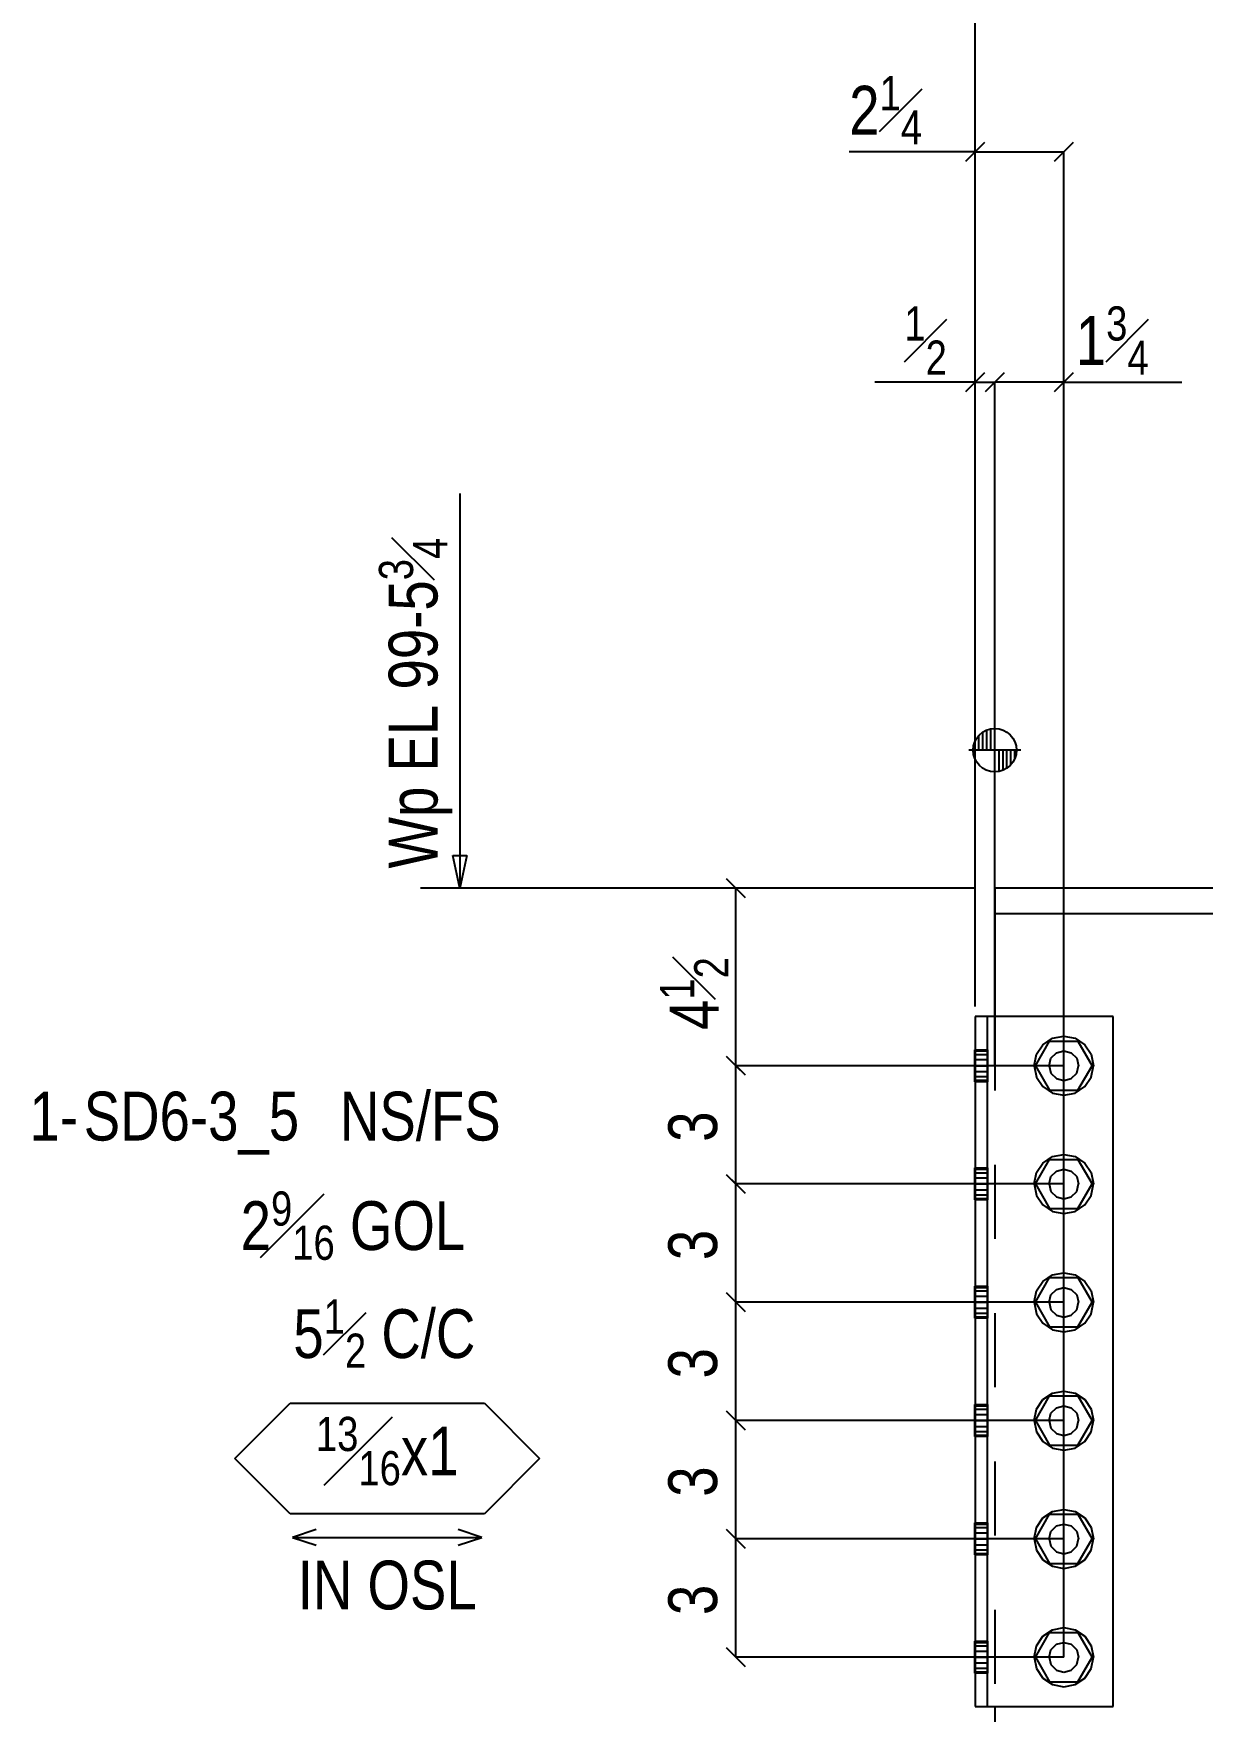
# Model space of a CAD drawing. Extents: x -19 to 172, y -89 to 62.
# Drawn here: x -18.81 to 10.83, y -23.88 to 18.67 of the extents above; entities that cross this region are included whole.
import ezdxf
from ezdxf.enums import TextEntityAlignment as Align

# ---------------------------------------------------------------- set-up
doc = ezdxf.new("R2010")
doc.units = 0
doc.header["$LTSCALE"] = 94.041302
doc.header["$MEASUREMENT"] = 0
doc.linetypes.add('SDS2_5', pattern=[0.04, 0.02, -0.02])
for name, color, linetype in [('OUTLINE', 7, 'CONTINUOUS'), ('SYSTEM_ANNOTATION', 7, 'CONTINUOUS'), ('USER_ADJUSTED', 7, 'CONTINUOUS')]:
    doc.layers.add(name, color=color, linetype=linetype)
doc.styles.add('ARIAL', font='arial.ttf', dxfattribs={"width": 0.8, "height": 0.2})

msp = doc.modelspace()

# ---------------------------------------------------------------- linework, layer by layer
at = {"layer": 'OUTLINE', "color": 2, "linetype": 'CONTINUOUS'}
for p, q in [((105.5, -3), (5.562, -3)), ((5.562, -3), (5.562, -3.64)), ((5.562, -3.64), (105.5, -3.64)), ((5.562, -3.64), (5.562, -3.71)), ((5.562, -3.71), (5.562, -3.91)), ((5.562, -3.91), (5.562, -4.209)), ((5.562, -4.209), (5.562, -4.562)), ((5.562, -4.562), (5.562, -6.25)), ((5.062, -6.25), (5.062, -23.75)), ((5.375, -6.25), (5.062, -6.25)), ((5.375, -23.75), (5.375, -6.25)), ((5.404, -6.25), (5.375, -6.25)), ((5.485, -6.25), (5.404, -6.25)), ((5.606, -6.25), (5.485, -6.25)), ((5.75, -6.25), (5.606, -6.25)), ((8.562, -6.25), (5.75, -6.25)), ((8.562, -23.75), (8.562, -6.25)), ((5.062, -23.75), (5.375, -23.75)), ((5.375, -23.75), (5.404, -23.75)), ((5.404, -23.75), (5.485, -23.75)), ((5.485, -23.75), (5.606, -23.75)), ((5.562, -23.75), (5.562, -28.137)), ((5.606, -23.75), (5.75, -23.75)), ((5.75, -23.75), (8.562, -23.75))]:
    msp.add_line(p, q, dxfattribs=at)
at = {"layer": 'OUTLINE', "color": 1, "linetype": 'SDS2_5'}
for p, q in [((5.562, -6.25), (5.562, -23.75)), ((6.781, -6.969), (7.023, -6.805)), ((6.781, -6.969), (7.023, -6.805)), ((7.023, -6.805), (7.312, -6.75)), ((7.023, -6.805), (7.312, -6.75)), ((7.312, -6.75), (7.602, -6.805)), ((7.312, -6.75), (7.602, -6.805)), ((7.602, -6.805), (7.844, -6.969)), ((7.602, -6.805), (7.844, -6.969)), ((5.058, -7.125), (5.058, -7.094)), ((5.058, -7.094), (5.062, -7.094)), ((5.058, -7.213), (5.058, -7.125)), ((5.058, -7.125), (5.062, -7.125)), ((5.058, -7.345), (5.058, -7.213)), ((5.058, -7.213), (5.062, -7.213)), ((5.062, -7.094), (5.375, -7.094)), ((5.062, -7.125), (5.375, -7.125)), ((5.062, -7.213), (5.375, -7.213)), ((5.375, -7.094), (5.38, -7.094)), ((5.375, -7.125), (5.38, -7.125)), ((5.375, -7.213), (5.38, -7.213)), ((5.38, -7.094), (5.38, -7.125)), ((5.38, -7.125), (5.38, -7.213)), ((5.38, -7.213), (5.38, -7.345)), ((6.562, -7.5), (6.617, -7.211)), ((6.562, -7.5), (6.617, -7.211)), ((6.594, -7.5), (6.953, -6.875)), ((6.594, -7.5), (6.953, -6.875)), ((6.594, -7.5), (6.953, -6.875)), ((6.617, -7.211), (6.781, -6.969)), ((6.617, -7.211), (6.781, -6.969)), ((6.953, -6.875), (7.672, -6.875)), ((6.953, -6.875), (7.672, -6.875)), ((6.953, -6.875), (7.672, -6.875)), ((6.984, -7.312), (7.125, -7.172)), ((6.984, -7.312), (7.125, -7.172)), ((6.984, -7.312), (7.125, -7.172)), ((6.984, -7.312), (7.125, -7.172)), ((7.125, -7.172), (7.312, -7.125)), ((7.125, -7.172), (7.312, -7.125)), ((7.125, -7.172), (7.312, -7.125)), ((7.125, -7.172), (7.312, -7.125)), ((7.312, -7.125), (7.5, -7.172)), ((7.312, -7.125), (7.5, -7.172)), ((7.312, -7.125), (7.5, -7.172)), ((7.312, -7.125), (7.5, -7.172)), ((7.5, -7.172), (7.641, -7.312)), ((7.5, -7.172), (7.641, -7.312)), ((7.5, -7.172), (7.641, -7.312)), ((7.5, -7.172), (7.641, -7.312)), ((7.672, -6.875), (8.031, -7.5)), ((7.672, -6.875), (8.031, -7.5)), ((7.672, -6.875), (8.031, -7.5)), ((7.844, -6.969), (8.008, -7.211)), ((7.844, -6.969), (8.008, -7.211)), ((8.008, -7.211), (8.062, -7.5)), ((8.008, -7.211), (8.062, -7.5)), ((5.058, -7.5), (5.058, -7.345)), ((5.058, -7.345), (5.062, -7.345)), ((5.058, -7.655), (5.058, -7.5)), ((5.058, -7.5), (5.062, -7.5)), ((5.058, -7.787), (5.058, -7.655)), ((5.062, -7.655), (5.058, -7.655)), ((5.062, -7.345), (5.375, -7.345)), ((5.062, -7.5), (5.375, -7.5)), ((5.375, -7.655), (5.062, -7.655)), ((5.375, -7.345), (5.38, -7.345)), ((5.375, -7.5), (5.38, -7.5)), ((5.38, -7.655), (5.375, -7.655)), ((5.38, -7.345), (5.38, -7.5)), ((5.38, -7.5), (5.38, -7.655)), ((5.38, -7.655), (5.38, -7.787)), ((6.562, -7.5), (6.617, -7.789)), ((6.562, -7.5), (6.617, -7.789)), ((6.594, -7.5), (6.953, -8.125)), ((6.594, -7.5), (6.953, -8.125)), ((6.594, -7.5), (6.953, -8.125)), ((6.938, -7.5), (6.984, -7.312)), ((6.938, -7.5), (6.984, -7.312)), ((6.938, -7.5), (6.984, -7.312)), ((6.938, -7.5), (6.984, -7.312)), ((6.938, -7.5), (6.984, -7.688)), ((6.938, -7.5), (6.984, -7.688)), ((6.938, -7.5), (6.984, -7.688)), ((6.938, -7.5), (6.984, -7.688)), ((7.641, -7.312), (7.688, -7.5)), ((7.641, -7.312), (7.688, -7.5)), ((7.641, -7.312), (7.688, -7.5)), ((7.641, -7.312), (7.688, -7.5)), ((7.641, -7.688), (7.688, -7.5)), ((7.641, -7.688), (7.688, -7.5)), ((7.641, -7.688), (7.688, -7.5)), ((7.641, -7.688), (7.688, -7.5)), ((7.672, -8.125), (8.031, -7.5)), ((7.672, -8.125), (8.031, -7.5)), ((7.672, -8.125), (8.031, -7.5)), ((8.008, -7.789), (8.062, -7.5)), ((8.008, -7.789), (8.062, -7.5)), ((5.058, -7.875), (5.058, -7.787)), ((5.062, -7.787), (5.058, -7.787)), ((5.058, -7.906), (5.058, -7.875)), ((5.062, -7.875), (5.058, -7.875)), ((5.062, -7.906), (5.058, -7.906)), ((5.375, -7.787), (5.062, -7.787)), ((5.375, -7.875), (5.062, -7.875)), ((5.375, -7.906), (5.062, -7.906)), ((5.38, -7.787), (5.375, -7.787)), ((5.38, -7.875), (5.375, -7.875)), ((5.38, -7.906), (5.375, -7.906)), ((5.38, -7.787), (5.38, -7.875)), ((5.38, -7.875), (5.38, -7.906)), ((6.617, -7.789), (6.781, -8.031)), ((6.617, -7.789), (6.781, -8.031)), ((6.781, -8.031), (7.023, -8.195)), ((6.781, -8.031), (7.023, -8.195)), ((6.984, -7.688), (7.125, -7.828)), ((6.984, -7.688), (7.125, -7.828)), ((6.984, -7.688), (7.125, -7.828)), ((6.984, -7.688), (7.125, -7.828)), ((7.125, -7.828), (7.312, -7.875)), ((7.125, -7.828), (7.312, -7.875)), ((7.125, -7.828), (7.312, -7.875)), ((7.125, -7.828), (7.312, -7.875)), ((7.312, -7.875), (7.5, -7.828)), ((7.312, -7.875), (7.5, -7.828)), ((7.312, -7.875), (7.5, -7.828)), ((7.312, -7.875), (7.5, -7.828)), ((7.5, -7.828), (7.641, -7.688)), ((7.5, -7.828), (7.641, -7.688)), ((7.5, -7.828), (7.641, -7.688)), ((7.5, -7.828), (7.641, -7.688)), ((7.602, -8.195), (7.844, -8.031)), ((7.602, -8.195), (7.844, -8.031)), ((7.844, -8.031), (8.008, -7.789)), ((7.844, -8.031), (8.008, -7.789)), ((6.953, -8.125), (7.672, -8.125)), ((6.953, -8.125), (7.672, -8.125)), ((6.953, -8.125), (7.672, -8.125)), ((7.023, -8.195), (7.312, -8.25)), ((7.023, -8.195), (7.312, -8.25)), ((7.312, -8.25), (7.602, -8.195)), ((7.312, -8.25), (7.602, -8.195)), ((7.023, -9.805), (7.312, -9.75)), ((7.023, -9.805), (7.312, -9.75)), ((7.312, -9.75), (7.602, -9.805)), ((7.312, -9.75), (7.602, -9.805)), ((5.058, -10.125), (5.058, -10.094)), ((5.058, -10.094), (5.062, -10.094)), ((5.058, -10.213), (5.058, -10.125)), ((5.058, -10.125), (5.062, -10.125)), ((5.062, -10.094), (5.375, -10.094)), ((5.062, -10.125), (5.375, -10.125)), ((5.375, -10.094), (5.38, -10.094)), ((5.375, -10.125), (5.38, -10.125)), ((5.38, -10.094), (5.38, -10.125)), ((5.38, -10.125), (5.38, -10.213)), ((6.562, -10.5), (6.617, -10.211)), ((6.562, -10.5), (6.617, -10.211)), ((6.594, -10.5), (6.953, -9.875)), ((6.594, -10.5), (6.953, -9.875)), ((6.594, -10.5), (6.953, -9.875)), ((6.617, -10.211), (6.781, -9.969)), ((6.617, -10.211), (6.781, -9.969)), ((6.781, -9.969), (7.023, -9.805)), ((6.781, -9.969), (7.023, -9.805)), ((6.953, -9.875), (7.672, -9.875)), ((6.953, -9.875), (7.672, -9.875)), ((6.953, -9.875), (7.672, -9.875)), ((6.984, -10.312), (7.125, -10.172)), ((6.984, -10.312), (7.125, -10.172)), ((6.984, -10.312), (7.125, -10.172)), ((6.984, -10.312), (7.125, -10.172)), ((7.125, -10.172), (7.312, -10.125)), ((7.125, -10.172), (7.312, -10.125)), ((7.125, -10.172), (7.312, -10.125)), ((7.125, -10.172), (7.312, -10.125)), ((7.312, -10.125), (7.5, -10.172)), ((7.312, -10.125), (7.5, -10.172)), ((7.312, -10.125), (7.5, -10.172)), ((7.312, -10.125), (7.5, -10.172)), ((7.5, -10.172), (7.641, -10.312)), ((7.5, -10.172), (7.641, -10.312)), ((7.5, -10.172), (7.641, -10.312)), ((7.5, -10.172), (7.641, -10.312)), ((7.602, -9.805), (7.844, -9.969)), ((7.602, -9.805), (7.844, -9.969)), ((7.672, -9.875), (8.031, -10.5)), ((7.672, -9.875), (8.031, -10.5)), ((7.672, -9.875), (8.031, -10.5)), ((7.844, -9.969), (8.008, -10.211)), ((7.844, -9.969), (8.008, -10.211)), ((8.008, -10.211), (8.062, -10.5)), ((8.008, -10.211), (8.062, -10.5)), ((5.058, -10.345), (5.058, -10.213)), ((5.058, -10.213), (5.062, -10.213)), ((5.058, -10.5), (5.058, -10.345)), ((5.058, -10.345), (5.062, -10.345)), ((5.058, -10.655), (5.058, -10.5)), ((5.058, -10.5), (5.062, -10.5)), ((5.062, -10.213), (5.375, -10.213)), ((5.062, -10.345), (5.375, -10.345)), ((5.062, -10.5), (5.375, -10.5)), ((5.375, -10.213), (5.38, -10.213)), ((5.375, -10.345), (5.38, -10.345)), ((5.375, -10.5), (5.38, -10.5)), ((5.38, -10.213), (5.38, -10.345)), ((5.38, -10.345), (5.38, -10.5)), ((5.38, -10.5), (5.38, -10.655)), ((6.562, -10.5), (6.617, -10.789)), ((6.562, -10.5), (6.617, -10.789)), ((6.594, -10.5), (6.953, -11.125)), ((6.594, -10.5), (6.953, -11.125)), ((6.594, -10.5), (6.953, -11.125)), ((6.938, -10.5), (6.984, -10.312)), ((6.938, -10.5), (6.984, -10.312)), ((6.938, -10.5), (6.984, -10.312)), ((6.938, -10.5), (6.984, -10.312)), ((6.938, -10.5), (6.984, -10.688)), ((6.938, -10.5), (6.984, -10.688)), ((6.938, -10.5), (6.984, -10.688)), ((6.938, -10.5), (6.984, -10.688)), ((7.641, -10.312), (7.688, -10.5)), ((7.641, -10.312), (7.688, -10.5)), ((7.641, -10.312), (7.688, -10.5)), ((7.641, -10.312), (7.688, -10.5)), ((7.641, -10.688), (7.688, -10.5)), ((7.641, -10.688), (7.688, -10.5)), ((7.641, -10.688), (7.688, -10.5)), ((7.641, -10.688), (7.688, -10.5)), ((7.672, -11.125), (8.031, -10.5)), ((7.672, -11.125), (8.031, -10.5)), ((7.672, -11.125), (8.031, -10.5)), ((8.008, -10.789), (8.062, -10.5)), ((8.008, -10.789), (8.062, -10.5)), ((5.058, -10.787), (5.058, -10.655)), ((5.062, -10.655), (5.058, -10.655)), ((5.058, -10.875), (5.058, -10.787)), ((5.062, -10.787), (5.058, -10.787)), ((5.058, -10.906), (5.058, -10.875)), ((5.062, -10.875), (5.058, -10.875)), ((5.062, -10.906), (5.058, -10.906)), ((5.375, -10.655), (5.062, -10.655)), ((5.375, -10.787), (5.062, -10.787)), ((5.375, -10.875), (5.062, -10.875)), ((5.375, -10.906), (5.062, -10.906)), ((5.38, -10.655), (5.375, -10.655)), ((5.38, -10.787), (5.375, -10.787)), ((5.38, -10.875), (5.375, -10.875)), ((5.38, -10.906), (5.375, -10.906)), ((5.38, -10.655), (5.38, -10.787)), ((5.38, -10.787), (5.38, -10.875)), ((5.38, -10.875), (5.38, -10.906)), ((6.617, -10.789), (6.781, -11.031)), ((6.617, -10.789), (6.781, -11.031)), ((6.781, -11.031), (7.023, -11.195)), ((6.781, -11.031), (7.023, -11.195)), ((6.984, -10.688), (7.125, -10.828)), ((6.984, -10.688), (7.125, -10.828)), ((6.984, -10.688), (7.125, -10.828)), ((6.984, -10.688), (7.125, -10.828)), ((7.125, -10.828), (7.312, -10.875)), ((7.125, -10.828), (7.312, -10.875)), ((7.125, -10.828), (7.312, -10.875)), ((7.125, -10.828), (7.312, -10.875)), ((7.312, -10.875), (7.5, -10.828)), ((7.312, -10.875), (7.5, -10.828)), ((7.312, -10.875), (7.5, -10.828)), ((7.312, -10.875), (7.5, -10.828)), ((7.5, -10.828), (7.641, -10.688)), ((7.5, -10.828), (7.641, -10.688)), ((7.5, -10.828), (7.641, -10.688)), ((7.5, -10.828), (7.641, -10.688)), ((7.602, -11.195), (7.844, -11.031)), ((7.602, -11.195), (7.844, -11.031)), ((7.844, -11.031), (8.008, -10.789)), ((7.844, -11.031), (8.008, -10.789)), ((6.953, -11.125), (7.672, -11.125)), ((6.953, -11.125), (7.672, -11.125)), ((6.953, -11.125), (7.672, -11.125)), ((7.023, -11.195), (7.312, -11.25)), ((7.023, -11.195), (7.312, -11.25)), ((7.312, -11.25), (7.602, -11.195)), ((7.312, -11.25), (7.602, -11.195)), ((7.023, -12.805), (7.312, -12.75)), ((7.023, -12.805), (7.312, -12.75)), ((7.312, -12.75), (7.602, -12.805)), ((7.312, -12.75), (7.602, -12.805)), ((5.058, -13.125), (5.058, -13.094)), ((5.058, -13.094), (5.062, -13.094)), ((5.058, -13.213), (5.058, -13.125)), ((5.058, -13.125), (5.062, -13.125)), ((5.062, -13.094), (5.375, -13.094)), ((5.062, -13.125), (5.375, -13.125)), ((5.375, -13.094), (5.38, -13.094)), ((5.375, -13.125), (5.38, -13.125)), ((5.38, -13.094), (5.38, -13.125)), ((5.38, -13.125), (5.38, -13.213)), ((6.594, -13.5), (6.953, -12.875)), ((6.594, -13.5), (6.953, -12.875)), ((6.594, -13.5), (6.953, -12.875)), ((6.617, -13.211), (6.781, -12.969)), ((6.617, -13.211), (6.781, -12.969)), ((6.781, -12.969), (7.023, -12.805)), ((6.781, -12.969), (7.023, -12.805)), ((6.953, -12.875), (7.672, -12.875)), ((6.953, -12.875), (7.672, -12.875)), ((6.953, -12.875), (7.672, -12.875)), ((6.984, -13.312), (7.125, -13.172)), ((6.984, -13.312), (7.125, -13.172)), ((6.984, -13.312), (7.125, -13.172)), ((6.984, -13.312), (7.125, -13.172)), ((7.125, -13.172), (7.312, -13.125)), ((7.125, -13.172), (7.312, -13.125)), ((7.125, -13.172), (7.312, -13.125)), ((7.125, -13.172), (7.312, -13.125)), ((7.312, -13.125), (7.5, -13.172)), ((7.312, -13.125), (7.5, -13.172)), ((7.312, -13.125), (7.5, -13.172)), ((7.312, -13.125), (7.5, -13.172)), ((7.5, -13.172), (7.641, -13.312)), ((7.5, -13.172), (7.641, -13.312)), ((7.5, -13.172), (7.641, -13.312)), ((7.5, -13.172), (7.641, -13.312)), ((7.602, -12.805), (7.844, -12.969)), ((7.602, -12.805), (7.844, -12.969)), ((7.672, -12.875), (8.031, -13.5)), ((7.672, -12.875), (8.031, -13.5)), ((7.672, -12.875), (8.031, -13.5)), ((7.844, -12.969), (8.008, -13.211)), ((7.844, -12.969), (8.008, -13.211)), ((5.058, -13.345), (5.058, -13.213)), ((5.058, -13.213), (5.062, -13.213)), ((5.058, -13.5), (5.058, -13.345)), ((5.058, -13.345), (5.062, -13.345)), ((5.058, -13.655), (5.058, -13.5)), ((5.058, -13.5), (5.062, -13.5)), ((5.062, -13.213), (5.375, -13.213)), ((5.062, -13.345), (5.375, -13.345)), ((5.062, -13.5), (5.375, -13.5)), ((5.375, -13.213), (5.38, -13.213)), ((5.375, -13.345), (5.38, -13.345)), ((5.375, -13.5), (5.38, -13.5)), ((5.38, -13.213), (5.38, -13.345)), ((5.38, -13.345), (5.38, -13.5)), ((5.38, -13.5), (5.38, -13.655)), ((6.562, -13.5), (6.617, -13.211)), ((6.562, -13.5), (6.617, -13.211)), ((6.562, -13.5), (6.617, -13.789)), ((6.562, -13.5), (6.617, -13.789)), ((6.594, -13.5), (6.953, -14.125)), ((6.594, -13.5), (6.953, -14.125)), ((6.594, -13.5), (6.953, -14.125)), ((6.938, -13.5), (6.984, -13.312)), ((6.938, -13.5), (6.984, -13.312)), ((6.938, -13.5), (6.984, -13.312)), ((6.938, -13.5), (6.984, -13.312)), ((6.938, -13.5), (6.984, -13.688)), ((6.938, -13.5), (6.984, -13.688)), ((6.938, -13.5), (6.984, -13.688)), ((6.938, -13.5), (6.984, -13.688)), ((7.641, -13.312), (7.688, -13.5)), ((7.641, -13.312), (7.688, -13.5)), ((7.641, -13.312), (7.688, -13.5)), ((7.641, -13.312), (7.688, -13.5)), ((7.641, -13.688), (7.688, -13.5)), ((7.641, -13.688), (7.688, -13.5)), ((7.641, -13.688), (7.688, -13.5)), ((7.641, -13.688), (7.688, -13.5)), ((7.672, -14.125), (8.031, -13.5)), ((7.672, -14.125), (8.031, -13.5)), ((7.672, -14.125), (8.031, -13.5)), ((8.008, -13.211), (8.062, -13.5)), ((8.008, -13.211), (8.062, -13.5)), ((8.008, -13.789), (8.062, -13.5)), ((8.008, -13.789), (8.062, -13.5)), ((5.058, -13.787), (5.058, -13.655)), ((5.062, -13.655), (5.058, -13.655)), ((5.058, -13.875), (5.058, -13.787)), ((5.062, -13.787), (5.058, -13.787)), ((5.058, -13.906), (5.058, -13.875)), ((5.062, -13.875), (5.058, -13.875)), ((5.062, -13.906), (5.058, -13.906)), ((5.375, -13.655), (5.062, -13.655)), ((5.375, -13.787), (5.062, -13.787)), ((5.375, -13.875), (5.062, -13.875)), ((5.375, -13.906), (5.062, -13.906)), ((5.38, -13.655), (5.375, -13.655)), ((5.38, -13.787), (5.375, -13.787)), ((5.38, -13.875), (5.375, -13.875)), ((5.38, -13.906), (5.375, -13.906)), ((5.38, -13.655), (5.38, -13.787)), ((5.38, -13.787), (5.38, -13.875)), ((5.38, -13.875), (5.38, -13.906)), ((6.617, -13.789), (6.781, -14.031)), ((6.617, -13.789), (6.781, -14.031)), ((6.781, -14.031), (7.023, -14.195)), ((6.781, -14.031), (7.023, -14.195)), ((6.984, -13.688), (7.125, -13.828)), ((6.984, -13.688), (7.125, -13.828)), ((6.984, -13.688), (7.125, -13.828)), ((6.984, -13.688), (7.125, -13.828)), ((7.125, -13.828), (7.312, -13.875)), ((7.125, -13.828), (7.312, -13.875)), ((7.125, -13.828), (7.312, -13.875)), ((7.125, -13.828), (7.312, -13.875)), ((7.312, -13.875), (7.5, -13.828)), ((7.312, -13.875), (7.5, -13.828)), ((7.312, -13.875), (7.5, -13.828)), ((7.312, -13.875), (7.5, -13.828)), ((7.5, -13.828), (7.641, -13.688)), ((7.5, -13.828), (7.641, -13.688)), ((7.5, -13.828), (7.641, -13.688)), ((7.5, -13.828), (7.641, -13.688)), ((7.602, -14.195), (7.844, -14.031)), ((7.602, -14.195), (7.844, -14.031)), ((7.844, -14.031), (8.008, -13.789)), ((7.844, -14.031), (8.008, -13.789)), ((6.953, -14.125), (7.672, -14.125)), ((6.953, -14.125), (7.672, -14.125)), ((6.953, -14.125), (7.672, -14.125)), ((7.023, -14.195), (7.312, -14.25)), ((7.023, -14.195), (7.312, -14.25)), ((7.312, -14.25), (7.602, -14.195)), ((7.312, -14.25), (7.602, -14.195)), ((5.058, -16.125), (5.058, -16.094)), ((5.058, -16.094), (5.062, -16.094)), ((5.058, -16.213), (5.058, -16.125)), ((5.058, -16.125), (5.062, -16.125)), ((5.062, -16.094), (5.375, -16.094)), ((5.062, -16.125), (5.375, -16.125)), ((5.375, -16.094), (5.38, -16.094)), ((5.375, -16.125), (5.38, -16.125)), ((5.38, -16.094), (5.38, -16.125)), ((5.38, -16.125), (5.38, -16.213)), ((6.594, -16.5), (6.953, -15.875)), ((6.594, -16.5), (6.953, -15.875)), ((6.594, -16.5), (6.953, -15.875)), ((6.617, -16.211), (6.781, -15.969)), ((6.617, -16.211), (6.781, -15.969)), ((6.781, -15.969), (7.023, -15.805)), ((6.781, -15.969), (7.023, -15.805)), ((6.953, -15.875), (7.672, -15.875)), ((6.953, -15.875), (7.672, -15.875)), ((6.953, -15.875), (7.672, -15.875)), ((7.023, -15.805), (7.312, -15.75)), ((7.023, -15.805), (7.312, -15.75)), ((7.125, -16.172), (7.312, -16.125)), ((7.125, -16.172), (7.312, -16.125)), ((7.125, -16.172), (7.312, -16.125)), ((7.125, -16.172), (7.312, -16.125)), ((7.312, -15.75), (7.602, -15.805)), ((7.312, -15.75), (7.602, -15.805)), ((7.312, -16.125), (7.5, -16.172)), ((7.312, -16.125), (7.5, -16.172)), ((7.312, -16.125), (7.5, -16.172)), ((7.312, -16.125), (7.5, -16.172)), ((7.602, -15.805), (7.844, -15.969)), ((7.602, -15.805), (7.844, -15.969)), ((7.672, -15.875), (8.031, -16.5)), ((7.672, -15.875), (8.031, -16.5)), ((7.672, -15.875), (8.031, -16.5)), ((7.844, -15.969), (8.008, -16.211)), ((7.844, -15.969), (8.008, -16.211)), ((5.058, -16.345), (5.058, -16.213)), ((5.058, -16.213), (5.062, -16.213)), ((5.058, -16.5), (5.058, -16.345)), ((5.058, -16.345), (5.062, -16.345)), ((5.058, -16.655), (5.058, -16.5)), ((5.058, -16.5), (5.062, -16.5)), ((5.062, -16.213), (5.375, -16.213)), ((5.062, -16.345), (5.375, -16.345)), ((5.062, -16.5), (5.375, -16.5)), ((5.375, -16.213), (5.38, -16.213)), ((5.375, -16.345), (5.38, -16.345)), ((5.375, -16.5), (5.38, -16.5)), ((5.38, -16.213), (5.38, -16.345)), ((5.38, -16.345), (5.38, -16.5)), ((5.38, -16.5), (5.38, -16.655)), ((6.562, -16.5), (6.617, -16.211)), ((6.562, -16.5), (6.617, -16.211)), ((6.562, -16.5), (6.617, -16.789)), ((6.562, -16.5), (6.617, -16.789)), ((6.594, -16.5), (6.953, -17.125)), ((6.594, -16.5), (6.953, -17.125)), ((6.594, -16.5), (6.953, -17.125)), ((6.938, -16.5), (6.984, -16.312)), ((6.938, -16.5), (6.984, -16.312)), ((6.938, -16.5), (6.984, -16.312)), ((6.938, -16.5), (6.984, -16.312)), ((6.938, -16.5), (6.984, -16.688)), ((6.938, -16.5), (6.984, -16.688)), ((6.938, -16.5), (6.984, -16.688)), ((6.938, -16.5), (6.984, -16.688)), ((6.984, -16.312), (7.125, -16.172)), ((6.984, -16.312), (7.125, -16.172)), ((6.984, -16.312), (7.125, -16.172)), ((6.984, -16.312), (7.125, -16.172)), ((7.5, -16.172), (7.641, -16.312)), ((7.5, -16.172), (7.641, -16.312)), ((7.5, -16.172), (7.641, -16.312)), ((7.5, -16.172), (7.641, -16.312)), ((7.641, -16.312), (7.688, -16.5)), ((7.641, -16.312), (7.688, -16.5)), ((7.641, -16.312), (7.688, -16.5)), ((7.641, -16.312), (7.688, -16.5)), ((7.641, -16.688), (7.688, -16.5)), ((7.641, -16.688), (7.688, -16.5)), ((7.641, -16.688), (7.688, -16.5)), ((7.641, -16.688), (7.688, -16.5)), ((7.672, -17.125), (8.031, -16.5)), ((7.672, -17.125), (8.031, -16.5)), ((7.672, -17.125), (8.031, -16.5)), ((8.008, -16.211), (8.062, -16.5)), ((8.008, -16.211), (8.062, -16.5)), ((8.008, -16.789), (8.062, -16.5)), ((8.008, -16.789), (8.062, -16.5)), ((5.058, -16.787), (5.058, -16.655)), ((5.062, -16.655), (5.058, -16.655)), ((5.058, -16.875), (5.058, -16.787)), ((5.062, -16.787), (5.058, -16.787)), ((5.058, -16.906), (5.058, -16.875)), ((5.062, -16.875), (5.058, -16.875)), ((5.062, -16.906), (5.058, -16.906)), ((5.375, -16.655), (5.062, -16.655)), ((5.375, -16.787), (5.062, -16.787)), ((5.375, -16.875), (5.062, -16.875)), ((5.375, -16.906), (5.062, -16.906)), ((5.38, -16.655), (5.375, -16.655)), ((5.38, -16.787), (5.375, -16.787)), ((5.38, -16.875), (5.375, -16.875)), ((5.38, -16.906), (5.375, -16.906)), ((5.38, -16.655), (5.38, -16.787)), ((5.38, -16.787), (5.38, -16.875)), ((5.38, -16.875), (5.38, -16.906)), ((6.617, -16.789), (6.781, -17.031)), ((6.617, -16.789), (6.781, -17.031)), ((6.984, -16.688), (7.125, -16.828)), ((6.984, -16.688), (7.125, -16.828)), ((6.984, -16.688), (7.125, -16.828)), ((6.984, -16.688), (7.125, -16.828)), ((7.125, -16.828), (7.312, -16.875)), ((7.125, -16.828), (7.312, -16.875)), ((7.125, -16.828), (7.312, -16.875)), ((7.125, -16.828), (7.312, -16.875)), ((7.312, -16.875), (7.5, -16.828)), ((7.312, -16.875), (7.5, -16.828)), ((7.312, -16.875), (7.5, -16.828)), ((7.312, -16.875), (7.5, -16.828)), ((7.5, -16.828), (7.641, -16.688)), ((7.5, -16.828), (7.641, -16.688)), ((7.5, -16.828), (7.641, -16.688)), ((7.5, -16.828), (7.641, -16.688)), ((7.844, -17.031), (8.008, -16.789)), ((7.844, -17.031), (8.008, -16.789)), ((6.781, -17.031), (7.023, -17.195)), ((6.781, -17.031), (7.023, -17.195)), ((6.953, -17.125), (7.672, -17.125)), ((6.953, -17.125), (7.672, -17.125)), ((6.953, -17.125), (7.672, -17.125)), ((7.023, -17.195), (7.312, -17.25)), ((7.023, -17.195), (7.312, -17.25)), ((7.312, -17.25), (7.602, -17.195)), ((7.312, -17.25), (7.602, -17.195)), ((7.602, -17.195), (7.844, -17.031)), ((7.602, -17.195), (7.844, -17.031)), ((5.058, -19.125), (5.058, -19.094)), ((5.058, -19.094), (5.062, -19.094)), ((5.058, -19.213), (5.058, -19.125)), ((5.058, -19.125), (5.062, -19.125)), ((5.062, -19.094), (5.375, -19.094)), ((5.062, -19.125), (5.375, -19.125)), ((5.375, -19.094), (5.38, -19.094)), ((5.375, -19.125), (5.38, -19.125)), ((5.38, -19.094), (5.38, -19.125)), ((5.38, -19.125), (5.38, -19.213)), ((6.594, -19.5), (6.953, -18.875)), ((6.594, -19.5), (6.953, -18.875)), ((6.594, -19.5), (6.953, -18.875)), ((6.617, -19.211), (6.781, -18.969)), ((6.617, -19.211), (6.781, -18.969)), ((6.781, -18.969), (7.023, -18.805)), ((6.781, -18.969), (7.023, -18.805)), ((6.953, -18.875), (7.672, -18.875)), ((6.953, -18.875), (7.672, -18.875)), ((6.953, -18.875), (7.672, -18.875)), ((7.023, -18.805), (7.312, -18.75)), ((7.023, -18.805), (7.312, -18.75)), ((7.125, -19.172), (7.312, -19.125)), ((7.125, -19.172), (7.312, -19.125)), ((7.125, -19.172), (7.312, -19.125)), ((7.125, -19.172), (7.312, -19.125)), ((7.312, -18.75), (7.602, -18.805)), ((7.312, -18.75), (7.602, -18.805)), ((7.312, -19.125), (7.5, -19.172)), ((7.312, -19.125), (7.5, -19.172)), ((7.312, -19.125), (7.5, -19.172)), ((7.312, -19.125), (7.5, -19.172)), ((7.602, -18.805), (7.844, -18.969)), ((7.602, -18.805), (7.844, -18.969)), ((7.672, -18.875), (8.031, -19.5)), ((7.672, -18.875), (8.031, -19.5)), ((7.672, -18.875), (8.031, -19.5)), ((7.844, -18.969), (8.008, -19.211)), ((7.844, -18.969), (8.008, -19.211)), ((5.058, -19.345), (5.058, -19.213)), ((5.058, -19.213), (5.062, -19.213)), ((5.058, -19.5), (5.058, -19.345)), ((5.058, -19.345), (5.062, -19.345)), ((5.058, -19.655), (5.058, -19.5)), ((5.058, -19.5), (5.062, -19.5)), ((5.062, -19.213), (5.375, -19.213)), ((5.062, -19.345), (5.375, -19.345)), ((5.062, -19.5), (5.375, -19.5)), ((5.375, -19.213), (5.38, -19.213)), ((5.375, -19.345), (5.38, -19.345)), ((5.375, -19.5), (5.38, -19.5)), ((5.38, -19.213), (5.38, -19.345)), ((5.38, -19.345), (5.38, -19.5)), ((5.38, -19.5), (5.38, -19.655)), ((6.562, -19.5), (6.617, -19.211)), ((6.562, -19.5), (6.617, -19.211)), ((6.562, -19.5), (6.617, -19.789)), ((6.562, -19.5), (6.617, -19.789)), ((6.594, -19.5), (6.953, -20.125)), ((6.594, -19.5), (6.953, -20.125)), ((6.594, -19.5), (6.953, -20.125)), ((6.938, -19.5), (6.984, -19.312)), ((6.938, -19.5), (6.984, -19.312)), ((6.938, -19.5), (6.984, -19.312)), ((6.938, -19.5), (6.984, -19.312)), ((6.938, -19.5), (6.984, -19.688)), ((6.938, -19.5), (6.984, -19.688)), ((6.938, -19.5), (6.984, -19.688)), ((6.938, -19.5), (6.984, -19.688)), ((6.984, -19.312), (7.125, -19.172)), ((6.984, -19.312), (7.125, -19.172)), ((6.984, -19.312), (7.125, -19.172)), ((6.984, -19.312), (7.125, -19.172)), ((7.5, -19.172), (7.641, -19.312)), ((7.5, -19.172), (7.641, -19.312)), ((7.5, -19.172), (7.641, -19.312)), ((7.5, -19.172), (7.641, -19.312)), ((7.641, -19.312), (7.688, -19.5)), ((7.641, -19.312), (7.688, -19.5)), ((7.641, -19.312), (7.688, -19.5)), ((7.641, -19.312), (7.688, -19.5)), ((7.641, -19.688), (7.688, -19.5)), ((7.641, -19.688), (7.688, -19.5)), ((7.641, -19.688), (7.688, -19.5)), ((7.641, -19.688), (7.688, -19.5)), ((7.672, -20.125), (8.031, -19.5)), ((7.672, -20.125), (8.031, -19.5)), ((7.672, -20.125), (8.031, -19.5)), ((8.008, -19.211), (8.062, -19.5)), ((8.008, -19.211), (8.062, -19.5)), ((8.008, -19.789), (8.062, -19.5)), ((8.008, -19.789), (8.062, -19.5)), ((5.058, -19.787), (5.058, -19.655)), ((5.062, -19.655), (5.058, -19.655)), ((5.058, -19.875), (5.058, -19.787)), ((5.062, -19.787), (5.058, -19.787)), ((5.058, -19.906), (5.058, -19.875)), ((5.062, -19.875), (5.058, -19.875)), ((5.062, -19.906), (5.058, -19.906)), ((5.375, -19.655), (5.062, -19.655)), ((5.375, -19.787), (5.062, -19.787)), ((5.375, -19.875), (5.062, -19.875)), ((5.375, -19.906), (5.062, -19.906)), ((5.38, -19.655), (5.375, -19.655)), ((5.38, -19.787), (5.375, -19.787)), ((5.38, -19.875), (5.375, -19.875)), ((5.38, -19.906), (5.375, -19.906)), ((5.38, -19.655), (5.38, -19.787)), ((5.38, -19.787), (5.38, -19.875)), ((5.38, -19.875), (5.38, -19.906)), ((6.617, -19.789), (6.781, -20.031)), ((6.617, -19.789), (6.781, -20.031)), ((6.984, -19.688), (7.125, -19.828)), ((6.984, -19.688), (7.125, -19.828)), ((6.984, -19.688), (7.125, -19.828)), ((6.984, -19.688), (7.125, -19.828)), ((7.125, -19.828), (7.312, -19.875)), ((7.125, -19.828), (7.312, -19.875)), ((7.125, -19.828), (7.312, -19.875)), ((7.125, -19.828), (7.312, -19.875)), ((7.312, -19.875), (7.5, -19.828)), ((7.312, -19.875), (7.5, -19.828)), ((7.312, -19.875), (7.5, -19.828)), ((7.312, -19.875), (7.5, -19.828)), ((7.5, -19.828), (7.641, -19.688)), ((7.5, -19.828), (7.641, -19.688)), ((7.5, -19.828), (7.641, -19.688)), ((7.5, -19.828), (7.641, -19.688)), ((7.844, -20.031), (8.008, -19.789)), ((7.844, -20.031), (8.008, -19.789)), ((6.781, -20.031), (7.023, -20.195)), ((6.781, -20.031), (7.023, -20.195)), ((6.953, -20.125), (7.672, -20.125)), ((6.953, -20.125), (7.672, -20.125)), ((6.953, -20.125), (7.672, -20.125)), ((7.023, -20.195), (7.312, -20.25)), ((7.023, -20.195), (7.312, -20.25)), ((7.312, -20.25), (7.602, -20.195)), ((7.312, -20.25), (7.602, -20.195)), ((7.602, -20.195), (7.844, -20.031)), ((7.602, -20.195), (7.844, -20.031)), ((5.058, -22.125), (5.058, -22.094)), ((5.058, -22.094), (5.062, -22.094)), ((5.062, -22.094), (5.375, -22.094)), ((5.375, -22.094), (5.38, -22.094)), ((5.38, -22.094), (5.38, -22.125)), ((6.594, -22.5), (6.953, -21.875)), ((6.594, -22.5), (6.953, -21.875)), ((6.594, -22.5), (6.953, -21.875)), ((6.617, -22.211), (6.781, -21.969)), ((6.617, -22.211), (6.781, -21.969)), ((6.781, -21.969), (7.023, -21.805)), ((6.781, -21.969), (7.023, -21.805)), ((6.953, -21.875), (7.672, -21.875)), ((6.953, -21.875), (7.672, -21.875)), ((6.953, -21.875), (7.672, -21.875)), ((7.023, -21.805), (7.312, -21.75)), ((7.023, -21.805), (7.312, -21.75)), ((7.312, -21.75), (7.602, -21.805)), ((7.312, -21.75), (7.602, -21.805)), ((7.602, -21.805), (7.844, -21.969)), ((7.602, -21.805), (7.844, -21.969)), ((7.672, -21.875), (8.031, -22.5)), ((7.672, -21.875), (8.031, -22.5)), ((7.672, -21.875), (8.031, -22.5)), ((7.844, -21.969), (8.008, -22.211)), ((7.844, -21.969), (8.008, -22.211)), ((5.058, -22.213), (5.058, -22.125)), ((5.058, -22.125), (5.062, -22.125)), ((5.058, -22.345), (5.058, -22.213)), ((5.058, -22.213), (5.062, -22.213)), ((5.058, -22.5), (5.058, -22.345)), ((5.058, -22.345), (5.062, -22.345)), ((5.058, -22.655), (5.058, -22.5)), ((5.058, -22.5), (5.062, -22.5)), ((5.062, -22.125), (5.375, -22.125)), ((5.062, -22.213), (5.375, -22.213)), ((5.062, -22.345), (5.375, -22.345)), ((5.062, -22.5), (5.375, -22.5)), ((5.375, -22.125), (5.38, -22.125)), ((5.375, -22.213), (5.38, -22.213)), ((5.375, -22.345), (5.38, -22.345)), ((5.375, -22.5), (5.38, -22.5)), ((5.38, -22.125), (5.38, -22.213)), ((5.38, -22.213), (5.38, -22.345)), ((5.38, -22.345), (5.38, -22.5)), ((5.38, -22.5), (5.38, -22.655)), ((6.562, -22.5), (6.617, -22.211)), ((6.562, -22.5), (6.617, -22.211)), ((6.562, -22.5), (6.617, -22.789)), ((6.562, -22.5), (6.617, -22.789)), ((6.594, -22.5), (6.953, -23.125)), ((6.594, -22.5), (6.953, -23.125)), ((6.594, -22.5), (6.953, -23.125)), ((6.938, -22.5), (6.984, -22.312)), ((6.938, -22.5), (6.984, -22.312)), ((6.938, -22.5), (6.984, -22.312)), ((6.938, -22.5), (6.984, -22.312)), ((6.938, -22.5), (6.984, -22.688)), ((6.938, -22.5), (6.984, -22.688)), ((6.938, -22.5), (6.984, -22.688)), ((6.938, -22.5), (6.984, -22.688)), ((6.984, -22.312), (7.125, -22.172)), ((6.984, -22.312), (7.125, -22.172)), ((6.984, -22.312), (7.125, -22.172)), ((6.984, -22.312), (7.125, -22.172)), ((7.125, -22.172), (7.312, -22.125)), ((7.125, -22.172), (7.312, -22.125)), ((7.125, -22.172), (7.312, -22.125)), ((7.125, -22.172), (7.312, -22.125)), ((7.312, -22.125), (7.5, -22.172)), ((7.312, -22.125), (7.5, -22.172)), ((7.312, -22.125), (7.5, -22.172)), ((7.312, -22.125), (7.5, -22.172)), ((7.5, -22.172), (7.641, -22.312)), ((7.5, -22.172), (7.641, -22.312)), ((7.5, -22.172), (7.641, -22.312)), ((7.5, -22.172), (7.641, -22.312)), ((7.641, -22.312), (7.688, -22.5)), ((7.641, -22.312), (7.688, -22.5)), ((7.641, -22.312), (7.688, -22.5)), ((7.641, -22.312), (7.688, -22.5)), ((7.641, -22.688), (7.688, -22.5)), ((7.641, -22.688), (7.688, -22.5)), ((7.641, -22.688), (7.688, -22.5)), ((7.641, -22.688), (7.688, -22.5)), ((7.672, -23.125), (8.031, -22.5)), ((7.672, -23.125), (8.031, -22.5)), ((7.672, -23.125), (8.031, -22.5)), ((8.008, -22.211), (8.062, -22.5)), ((8.008, -22.211), (8.062, -22.5)), ((8.008, -22.789), (8.062, -22.5)), ((8.008, -22.789), (8.062, -22.5)), ((5.058, -22.787), (5.058, -22.655)), ((5.062, -22.655), (5.058, -22.655)), ((5.058, -22.875), (5.058, -22.787)), ((5.062, -22.787), (5.058, -22.787)), ((5.058, -22.906), (5.058, -22.875)), ((5.062, -22.875), (5.058, -22.875)), ((5.062, -22.906), (5.058, -22.906)), ((5.375, -22.655), (5.062, -22.655)), ((5.375, -22.787), (5.062, -22.787)), ((5.375, -22.875), (5.062, -22.875)), ((5.375, -22.906), (5.062, -22.906)), ((5.38, -22.655), (5.375, -22.655)), ((5.38, -22.787), (5.375, -22.787)), ((5.38, -22.875), (5.375, -22.875)), ((5.38, -22.906), (5.375, -22.906)), ((5.38, -22.655), (5.38, -22.787)), ((5.38, -22.787), (5.38, -22.875)), ((5.38, -22.875), (5.38, -22.906)), ((6.617, -22.789), (6.781, -23.031)), ((6.617, -22.789), (6.781, -23.031)), ((6.984, -22.688), (7.125, -22.828)), ((6.984, -22.688), (7.125, -22.828)), ((6.984, -22.688), (7.125, -22.828)), ((6.984, -22.688), (7.125, -22.828)), ((7.125, -22.828), (7.312, -22.875)), ((7.125, -22.828), (7.312, -22.875)), ((7.125, -22.828), (7.312, -22.875)), ((7.125, -22.828), (7.312, -22.875)), ((7.312, -22.875), (7.5, -22.828)), ((7.312, -22.875), (7.5, -22.828)), ((7.312, -22.875), (7.5, -22.828)), ((7.312, -22.875), (7.5, -22.828)), ((7.5, -22.828), (7.641, -22.688)), ((7.5, -22.828), (7.641, -22.688)), ((7.5, -22.828), (7.641, -22.688)), ((7.5, -22.828), (7.641, -22.688)), ((7.844, -23.031), (8.008, -22.789)), ((7.844, -23.031), (8.008, -22.789)), ((6.781, -23.031), (7.023, -23.195)), ((6.781, -23.031), (7.023, -23.195)), ((6.953, -23.125), (7.672, -23.125)), ((6.953, -23.125), (7.672, -23.125)), ((6.953, -23.125), (7.672, -23.125)), ((7.023, -23.195), (7.312, -23.25)), ((7.023, -23.195), (7.312, -23.25)), ((7.312, -23.25), (7.602, -23.195)), ((7.312, -23.25), (7.602, -23.195)), ((7.602, -23.195), (7.844, -23.031)), ((7.602, -23.195), (7.844, -23.031))]:
    msp.add_line(p, q, dxfattribs=at)
at = {"layer": 'OUTLINE', "color": 1, "linetype": 'CONTINUOUS'}
for p, q in [((6.594, -7.5), (6.953, -6.875)), ((6.953, -6.875), (7.672, -6.875)), ((7.672, -6.875), (8.031, -7.5)), ((6.594, -7.5), (6.953, -8.125)), ((7.672, -8.125), (8.031, -7.5)), ((6.953, -8.125), (7.672, -8.125)), ((6.594, -10.5), (6.953, -9.875)), ((6.953, -9.875), (7.672, -9.875)), ((7.672, -9.875), (8.031, -10.5)), ((6.594, -10.5), (6.953, -11.125)), ((7.672, -11.125), (8.031, -10.5)), ((6.953, -11.125), (7.672, -11.125)), ((6.594, -13.5), (6.953, -12.875)), ((6.953, -12.875), (7.672, -12.875)), ((7.672, -12.875), (8.031, -13.5)), ((6.594, -13.5), (6.953, -14.125)), ((7.672, -14.125), (8.031, -13.5)), ((6.953, -14.125), (7.672, -14.125)), ((6.594, -16.5), (6.953, -15.875)), ((6.953, -15.875), (7.672, -15.875)), ((7.672, -15.875), (8.031, -16.5)), ((6.594, -16.5), (6.953, -17.125)), ((7.672, -17.125), (8.031, -16.5)), ((6.953, -17.125), (7.672, -17.125)), ((6.594, -19.5), (6.953, -18.875)), ((6.953, -18.875), (7.672, -18.875)), ((7.672, -18.875), (8.031, -19.5)), ((6.594, -19.5), (6.953, -20.125)), ((7.672, -20.125), (8.031, -19.5)), ((6.953, -20.125), (7.672, -20.125)), ((6.594, -22.5), (6.953, -21.875)), ((6.953, -21.875), (7.672, -21.875)), ((7.672, -21.875), (8.031, -22.5)), ((6.594, -22.5), (6.953, -23.125)), ((7.672, -23.125), (8.031, -22.5)), ((6.953, -23.125), (7.672, -23.125))]:
    msp.add_line(p, q, dxfattribs=at)
at = {"layer": 'SYSTEM_ANNOTATION', "color": 1, "linetype": 'CONTINUOUS'}
for p, q in [((5.062, -3), (5.062, 59.477)), ((4.826, 15.434), (5.299, 15.907)), ((5.299, 15.907), (5.062, 15.67)), ((7.076, 15.434), (7.549, 15.907)), ((7.549, 15.907), (7.312, 15.67)), ((5.062, 15.67), (1.872, 15.67)), ((5.062, 15.67), (4.826, 15.434)), ((5.062, -3), (5.062, 15.67)), ((5.062, 15.67), (7.312, 15.67)), ((7.312, 15.67), (7.076, 15.434)), ((7.312, -22.5), (7.312, 15.67)), ((5.799, 10.067), (5.326, 9.594)), ((5.326, 9.594), (5.562, 9.831)), ((5.562, 9.831), (5.799, 10.067)), ((7.312, 9.831), (5.562, 9.831)), ((5.562, 9.831), (5.562, 9.831)), ((5.562, -2.75), (5.562, 9.831)), ((7.549, 10.067), (7.076, 9.594)), ((7.076, 9.594), (7.312, 9.831)), ((7.312, 9.831), (7.549, 10.067)), ((7.312, -7.5), (7.312, 9.831)), ((7.312, 9.831), (10.306, 9.831)), ((-8, 7.005), (-8, -3)), ((5.562, -0.16), (5.562, 1.16)), ((6.223, 0.5), (4.902, 0.5)), ((5.562, -2.75), (5.562, 0.5)), ((-8, -3), (-8.177, -2.173)), ((-8.177, -2.173), (-7.823, -2.173)), ((-7.823, -2.173), (-8, -3)), ((-0.764, -3.236), (-1.236, -2.764)), ((-1.236, -2.764), (-1, -3)), ((-1, -3), (-9, -3)), ((-8, -3), (-8, -3)), ((-1, -7.5), (-1, -3)), ((-1, -3), (-0.764, -3.236)), ((5.062, -3), (-1, -3)), ((5.062, -3), (-1, -3)), ((-0.764, -7.736), (-1.236, -7.264)), ((-1.236, -7.264), (-1, -7.5)), ((-0.764, -7.736), (-1.236, -7.264)), ((-1.236, -7.264), (-1, -7.5)), ((-1, -10.5), (-1, -7.5)), ((-1, -7.5), (-0.764, -7.736)), ((7.312, -7.5), (-1, -7.5)), ((7.312, -7.5), (-1, -7.5)), ((-1, -7.5), (-0.764, -7.736)), ((-0.764, -10.736), (-1.236, -10.264)), ((-1.236, -10.264), (-1, -10.5)), ((-0.764, -10.736), (-1.236, -10.264)), ((-1.236, -10.264), (-1, -10.5)), ((-1, -13.5), (-1, -10.5)), ((-1, -10.5), (-0.764, -10.736)), ((7.312, -10.5), (-1, -10.5)), ((7.312, -10.5), (-1, -10.5)), ((-1, -10.5), (-0.764, -10.736)), ((-0.764, -13.736), (-1.236, -13.264)), ((-1.236, -13.264), (-1, -13.5)), ((-0.764, -13.736), (-1.236, -13.264)), ((-1.236, -13.264), (-1, -13.5)), ((-1, -16.5), (-1, -13.5)), ((-1, -13.5), (-0.764, -13.736)), ((7.312, -13.5), (-1, -13.5)), ((7.312, -13.5), (-1, -13.5)), ((-1, -13.5), (-0.764, -13.736)), ((-13.704, -17.462), (-12.304, -16.062)), ((-12.304, -16.062), (-7.376, -16.062)), ((-7.376, -16.062), (-5.976, -17.462)), ((-0.764, -16.736), (-1.236, -16.264)), ((-1.236, -16.264), (-1, -16.5)), ((-0.764, -16.736), (-1.236, -16.264)), ((-1.236, -16.264), (-1, -16.5)), ((-1, -19.5), (-1, -16.5)), ((-1, -16.5), (-0.764, -16.736)), ((7.312, -16.5), (-1, -16.5)), ((7.312, -16.5), (-1, -16.5)), ((-1, -16.5), (-0.764, -16.736)), ((-12.304, -18.862), (-13.704, -17.462)), ((-5.976, -17.462), (-7.376, -18.862)), ((-7.376, -18.862), (-12.304, -18.862)), ((-11.64, -19.262), (-12.24, -19.462)), ((-12.24, -19.462), (-11.64, -19.662)), ((-12.24, -19.462), (-7.44, -19.462)), ((-7.44, -19.462), (-8.04, -19.262)), ((-8.04, -19.662), (-7.44, -19.462)), ((-0.764, -19.736), (-1.236, -19.264)), ((-1.236, -19.264), (-1, -19.5)), ((-0.764, -19.736), (-1.236, -19.264)), ((-1.236, -19.264), (-1, -19.5)), ((-1, -22.5), (-1, -19.5)), ((-1, -19.5), (-0.764, -19.736)), ((7.312, -19.5), (-1, -19.5)), ((7.312, -19.5), (-1, -19.5)), ((-1, -19.5), (-0.764, -19.736)), ((-0.764, -22.736), (-1.236, -22.264)), ((-1.236, -22.264), (-1, -22.5)), ((7.312, -22.5), (-1, -22.5)), ((-1, -22.5), (-0.764, -22.736))]:
    msp.add_line(p, q, dxfattribs=at)
at = {"layer": 'SYSTEM_ANNOTATION', "color": 3, "linetype": 'CONTINUOUS'}
for p, q in [((5.162, 0.5), (5.162, 0.877)), ((5.263, 0.5), (5.263, 0.961)), ((5.362, 0.5), (5.362, 1.012)), ((5.463, 0.5), (5.463, 1.041)), ((5.062, 0.5), (5.062, 0.729)), ((5.662, 0.5), (5.662, -0.041)), ((5.763, 0.5), (5.763, -0.012)), ((5.862, 0.5), (5.862, 0.039)), ((5.963, 0.5), (5.963, 0.123)), ((6.062, 0.5), (6.062, 0.271))]:
    msp.add_line(p, q, dxfattribs=at)
at = {"layer": 'SYSTEM_ANNOTATION', "color": 1, "linetype": 'CONTINUOUS'}
msp.add_circle((5.562, 0.5), 0.55, dxfattribs=at)
at = {"layer": 'USER_ADJUSTED', "color": 1, "linetype": 'CONTINUOUS'}
for p, q in [((5.062, 9.831), (2.519, 9.831)), ((4.826, 9.594), (5.299, 10.067)), ((5.062, 9.831), (4.826, 9.594)), ((5.299, 10.067), (5.062, 9.831)), ((5.062, -6), (5.062, 9.831)), ((5.062, 9.831), (5.562, 9.831)), ((5.326, 9.594), (5.799, 10.067)), ((5.562, 9.831), (5.326, 9.594)), ((5.799, 10.067), (5.562, 9.831)), ((5.562, 9.831), (5.562, 9.831)), ((5.562, -7.5), (5.562, 9.831))]:
    msp.add_line(p, q, dxfattribs=at)

# ---------------------------------------------------------------- texts
at = {"layer": 'SYSTEM_ANNOTATION', "color": 1, "linetype": 'CONTINUOUS', "style": 'ARIAL', "width": 0.8}
for s, p in [('1-', (-18.911, -9.398)), ('SD6-3_5', (-17.534, -9.398)), (' NS/FS', (-11.423, -9.398))]:
    msp.add_text(s, height=1.2386, dxfattribs=at).set_placement(p)
for p in [(-1.476, -9.431), (-1.476, -12.431), (-1.476, -15.431), (-1.476, -18.431), (-1.476, -21.431)]:
    msp.add_text('3', height=1.239, rotation=90, dxfattribs=at).set_placement(p)
msp.add_text('IN OSL', height=1.2386, dxfattribs=at).set_placement((-9.84, -20.05), align=Align.TOP_CENTER)
at = {"layer": 'SYSTEM_ANNOTATION', "color": 1, "linetype": 'CONTINUOUS', "char_height": 1.23861, "style": 'ARIAL'}
for s, insert, attachment_point in [('\\A1;2{\\H0.70x;\\S1#4;}', (1.872, 15.861), 7), ('\\A1;1{\\H0.70x;\\S3#4;}', (7.615, 10.021), 7), ('\\A1;2{\\H0.70x;\\S9#16;} GOL', (-13.556, -12.423), 7), ('\\A1;5{\\H0.70x;\\S1#2;} C/C', (-12.221, -15.161), 7), ('\\A1;{\\H0.70x;\\S13#16;}x1', (-9.84, -17.272), 5)]:
    msp.add_mtext(s, dxfattribs=dict(at, insert=insert, attachment_point=attachment_point))
at = {"layer": 'SYSTEM_ANNOTATION', "color": 1, "linetype": 'CONTINUOUS', "char_height": 1.23861, "attachment_point": 7, "rotation": 90, "style": 'ARIAL'}
for s, insert in [('\\A1;Wp EL 99-5{\\H0.70x;\\S3#4;}', (-8.191, -2.5)), ('\\A1;4{\\H0.70x;\\S1#2;}', (-1.191, -6.595))]:
    msp.add_mtext(s, dxfattribs=dict(at, insert=insert))
at = {"layer": 'USER_ADJUSTED', "color": 1, "linetype": 'CONTINUOUS', "insert": (4.348, 10.021), "char_height": 1.23861, "attachment_point": 9, "style": 'ARIAL'}
msp.add_mtext('\\A1;{\\H0.70x;\\S1#2;}', dxfattribs=at)

doc.saveas('drawing.dxf')
